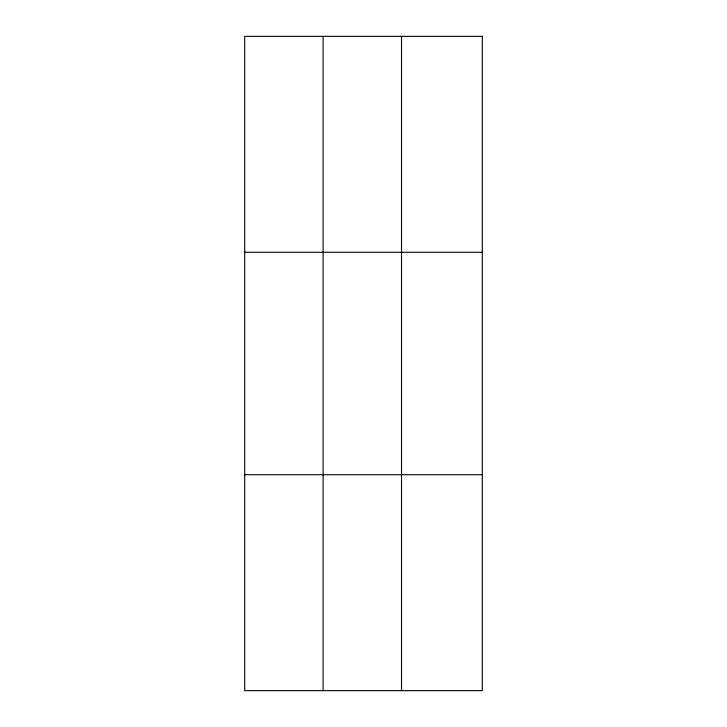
<?xml version="1.0" encoding="UTF-8"?>
<svg xmlns="http://www.w3.org/2000/svg" width="727" height="727" viewBox="0 0 727 727"><rect width="100%" height="100%" fill="white"/><g stroke="black" fill="none" stroke-linecap="round" stroke-linejoin="round"><path stroke-width="1.09" d="M323.106 690.65L323.106 36.35M401.522 690.65L401.522 36.35M244.69 252.269L482.31 252.269M244.69 474.731L482.31 474.731M482.31 36.35L482.31 690.65L244.69 690.65L244.69 36.35L482.31 36.35"/></g></svg>
